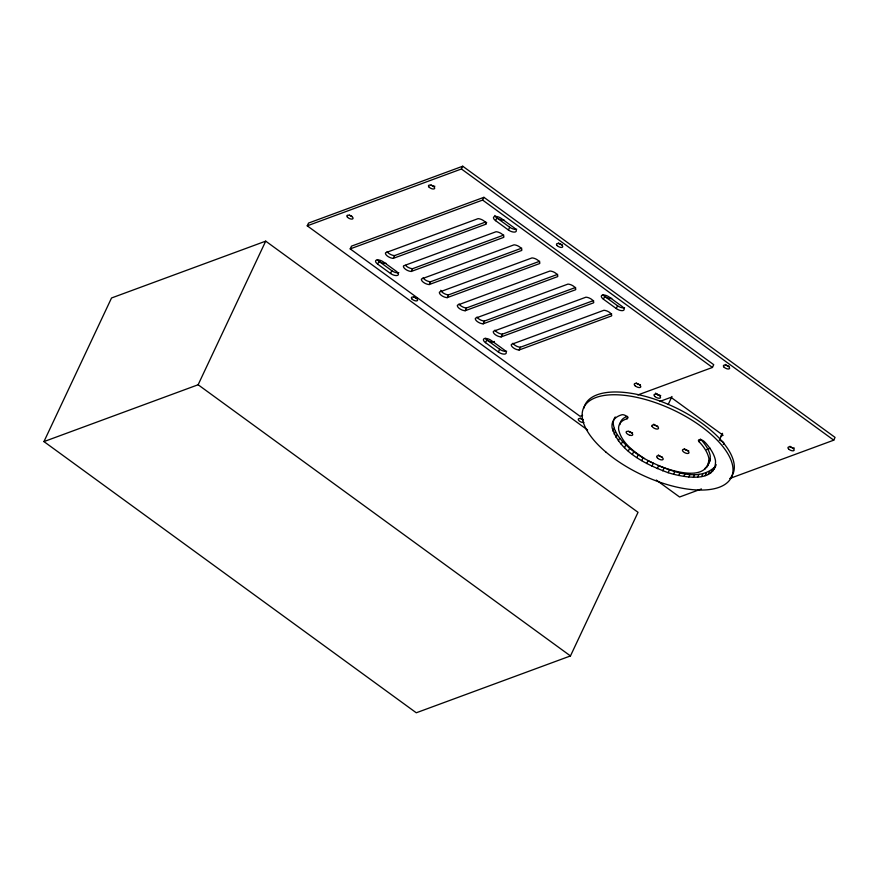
<?xml version="1.0" encoding="UTF-8"?>
<svg xmlns="http://www.w3.org/2000/svg" width="879" height="879" viewBox="0 0 879 879"><rect width="100%" height="100%" fill="white"/><g stroke="black" fill="none" stroke-linecap="round" stroke-linejoin="round"><path stroke-width="1.32" d="M658.129 465.551C671.292 470.792 707.793 482.802 708.946 458.849A55.795 24.634 25.2 0 0 700.53 443.269L699.135 441.807A3.571 1.571 25.2 0 1 699.673 439.61A3.571 1.571 25.2 0 1 704.299 441.566L706.035 443.379A62.936 27.787 25.2 0 1 715.528 460.948C716.132 484.252 681.654 476.923 668.139 472.693C646.021 464.464 619.794 452.059 612.136 427.864A49.323 21.777 25.2 0 1 621.86 414.778A3.571 1.582 25.2 0 1 626.496 416.196A3.571 1.582 25.2 0 1 627.035 418.789A42.181 18.624 25.2 0 0 618.717 429.963C621.827 443.06 633.869 451.619 644.538 458.563M43.95 441.599L111.534 297.981L265.711 241.143L638.033 512.314L570.46 655.932L416.283 712.781L43.95 441.599L198.127 384.76L265.711 241.143M587.601 430.018L307.243 225.826L308.54 223.068L462.717 166.219L835.05 437.401L833.753 440.17L729.68 478.528M582.601 415.327L580.03 416.272L350.205 248.889L351.512 246.131L483.922 197.314L713.737 364.697L712.44 367.455L637.879 394.946M377.673 264.118A5.439 2.406 25.2 0 1 376.465 260.052A5.439 2.406 25.2 0 1 383.475 261.975L396.319 271.325A5.439 2.406 25.2 0 1 397.517 275.391A5.439 2.406 25.2 0 1 390.507 273.468L377.673 264.118L378.97 261.349L391.814 270.71A5.439 2.406 25.2 0 0 398.824 272.622M393.276 258.36L485.779 224.255A5.527 2.439 25.2 0 0 483.736 220.783A5.527 2.439 25.2 0 0 478.077 218.651L385.562 252.756A5.527 2.439 25.2 0 0 387.606 256.228A5.527 2.439 25.2 0 0 393.276 258.36L394.572 255.602L485.79 221.969M390.507 273.468L391.814 270.71M411.24 271.457L503.755 237.352A5.527 2.439 25.2 0 0 501.711 233.88A5.527 2.439 25.2 0 0 496.053 231.737L403.538 265.843A5.527 2.439 25.2 0 0 405.582 269.315A5.527 2.439 25.2 0 0 411.24 271.457L412.548 268.699L503.766 235.067M307.243 225.826L461.42 168.988L462.717 166.219M429.216 284.543L521.73 250.438A5.527 2.439 25.2 0 0 519.687 246.966A5.527 2.439 25.2 0 0 514.017 244.834L421.513 278.94A5.527 2.439 25.2 0 0 423.557 282.412A5.527 2.439 25.2 0 0 429.216 284.543L430.523 281.785L521.741 248.153M350.205 248.889L482.615 200.071L483.922 197.314M447.191 297.64L539.695 263.535A5.527 2.439 25.2 0 0 537.662 260.063A5.527 2.439 25.2 0 0 531.993 257.921L439.489 292.026A5.527 2.439 25.2 0 0 441.533 295.498A5.527 2.439 25.2 0 0 447.191 297.64L448.499 294.883L539.717 261.25M485.779 224.255L486.647 222.42M495.569 220.651A5.439 2.406 25.2 0 1 494.361 216.586A5.439 2.406 25.2 0 1 501.371 218.508L514.215 227.859A5.439 2.406 25.2 0 1 515.424 231.924A5.439 2.406 25.2 0 1 508.414 230.001L495.569 220.651L496.866 217.882L509.71 227.243A5.439 2.406 25.2 0 0 516.72 229.155M465.167 310.726L557.671 276.621A5.527 2.439 25.2 0 0 555.638 273.149A5.527 2.439 25.2 0 0 549.968 271.018L457.465 305.123A5.527 2.439 25.2 0 0 459.508 308.595A5.527 2.439 25.2 0 0 465.167 310.726L466.463 307.969L557.693 274.336M508.414 230.001L509.71 227.243M483.142 323.824L575.646 289.718A5.527 2.439 25.2 0 0 573.613 286.246A5.527 2.439 25.2 0 0 567.944 284.104L475.44 318.209A5.527 2.439 25.2 0 0 477.473 321.681A5.527 2.439 25.2 0 0 483.142 323.824L484.439 321.055L575.668 287.433M485.516 342.667A5.439 2.406 25.2 0 1 484.318 338.602A5.439 2.406 25.2 0 1 491.328 340.525L504.161 349.875A5.439 2.406 25.2 0 1 505.37 353.94A5.439 2.406 25.2 0 1 498.36 352.018L485.516 342.667L486.823 339.898L499.657 349.249A5.439 2.406 25.2 0 0 506.667 351.171M501.118 336.91L593.622 302.805A5.527 2.439 25.2 0 0 591.589 299.332A5.527 2.439 25.2 0 0 585.919 297.201L493.416 331.306A5.527 2.439 25.2 0 0 495.448 334.778A5.527 2.439 25.2 0 0 501.118 336.91L502.414 334.152L593.644 300.519M498.36 352.018L499.657 349.249M519.093 350.007L611.597 315.902A5.527 2.439 25.2 0 0 609.565 312.43A5.527 2.439 25.2 0 0 603.895 310.287L511.391 344.392A5.527 2.439 25.2 0 0 513.424 347.864A5.527 2.439 25.2 0 0 519.093 350.007L520.39 347.238L611.608 313.616M603.423 299.201A5.439 2.406 25.2 0 1 602.214 295.135A5.439 2.406 25.2 0 1 609.224 297.058L622.057 306.408A5.439 2.406 25.2 0 1 623.266 310.474A5.439 2.406 25.2 0 1 616.256 308.551L603.423 299.201L604.719 296.432L617.552 305.782A5.439 2.406 25.2 0 0 624.573 307.705M616.256 308.551L617.552 305.782M612.971 431.095L614.278 428.326L613.443 425.095A49.323 21.777 25.2 0 1 615.234 416.965M614.168 434.105L615.465 431.336L614.278 428.326M616.003 437.412L617.3 434.655L615.465 431.336M627.035 418.789L627.903 416.943M618.366 440.797L619.662 438.039L617.3 434.655M621.222 444.225L622.519 441.456L619.662 438.039M624.54 447.642L625.848 444.884L622.519 441.456M628.298 451.037L629.606 448.279L625.848 444.884M632.44 454.355L633.748 451.597L629.606 448.279M636.934 457.563L638.231 454.806L633.748 451.597M641.714 460.629L643.021 457.871L638.231 454.806M668.172 404.527L671.963 396.473M646.746 463.519L648.043 460.761C667.139 469.43 697.97 484.263 715.627 466.123M651.954 466.2L653.262 463.431M657.305 468.639L658.602 465.87M662.711 470.814L664.019 468.046M668.139 472.693L669.446 469.935M673.523 474.264L674.819 471.507M678.797 475.517L680.093 472.759M699.135 441.807L700.431 439.039L701.827 440.511A55.795 24.634 25.2 0 1 710.254 456.08L710.045 460.904L707.881 464.881M683.906 476.418L685.202 473.66M688.795 476.978L690.092 474.22M693.41 477.176L694.707 474.418M697.706 477.022L699.003 474.253M704.782 469.254L705.65 467.419M701.629 476.495L702.925 473.737M709.056 461.607L710.353 458.849L707.903 465.771M719.297 440.225L722.549 433.314M706.573 467.639L707.441 465.793M705.134 475.627L706.43 472.869M708.188 474.418L709.485 471.66M710.759 472.88L712.056 470.122M712.814 471.023L714.111 468.265M714.33 468.881L716.165 464.628M659.799 401.45L670.974 397.33L723.109 435.292L720.615 436.204M706.551 449.674L710.32 448.29M701.42 488.955L679.577 497.009L656.305 480.055M653.471 463.42L643.021 457.871M461.42 168.988L833.753 440.17M482.615 200.071L712.44 367.455M198.127 384.76L570.46 655.932M494.437 341.448A5.439 2.406 25.2 0 1 489.922 341.502A5.439 2.406 25.2 0 1 485.153 338.261M611.729 298.355A5.439 2.406 25.2 0 1 603.049 294.795M520.39 347.238A5.527 2.439 25.2 0 1 512.907 343.239M466.463 307.969A5.527 2.439 25.2 0 1 458.981 303.958M448.499 294.883A5.527 2.439 25.2 0 1 440.742 290.279M494.932 330.141A5.527 2.439 25.2 0 0 502.414 334.152A5.527 2.439 25.2 0 0 502.294 334.624M484.439 321.055A5.527 2.439 25.2 0 1 476.956 317.055M387.09 251.603A5.527 2.439 25.2 0 0 394.572 255.602A5.527 2.439 25.2 0 0 394.451 256.075M405.505 265.315A5.527 2.439 25.2 0 0 412.548 268.699A5.527 2.439 25.2 0 0 412.427 269.161M423.03 277.786A5.527 2.439 25.2 0 0 430.523 281.785A5.527 2.439 25.2 0 0 430.468 282.796M503.887 219.805A5.439 2.406 25.2 0 1 498.668 218.948A5.439 2.406 25.2 0 1 494.811 215.454M385.98 263.271A5.439 2.406 25.2 0 1 377.311 259.712M640.439 384.793A3.571 1.582 25.2 0 1 636.297 382.914M619.915 424.634A42.181 18.624 25.2 0 1 627.342 416.338M583.832 408.285A81.648 36.05 25.2 0 1 673.83 406.845A81.648 36.05 25.2 0 1 731.086 477.165M688.718 450.729A3.571 1.582 25.2 0 1 684.301 448.631M662.305 457.069A3.571 1.582 25.2 0 1 659.162 455.663M658.854 455.41A3.571 1.582 25.2 0 1 658.36 454.882M632.55 432.721A3.571 1.582 25.2 0 1 631.408 432.545L631.001 432.435A3.571 1.582 25.2 0 1 628.672 431.226M657.8 426.249A3.571 1.582 25.2 0 1 654.635 424.92M654.306 424.678A3.571 1.582 25.2 0 1 653.767 424.15M659.008 394.935A2.857 1.264 25.2 0 1 657.646 394.374M657.031 393.99A2.857 1.264 25.2 0 1 656.525 393.561M794.363 448.081A3.406 1.505 25.2 0 1 792.891 447.894M792.067 447.62A3.406 1.505 25.2 0 1 789.935 446.268M583.964 422.392A3.406 1.505 25.2 0 1 579.58 421.195A3.406 1.505 25.2 0 1 578.832 418.657A3.406 1.505 25.2 0 1 583.206 419.854M729.12 366.224A3.406 1.505 25.2 0 1 725.384 364.433M434.874 186.249A3.406 1.505 25.2 0 1 431.051 184.942M417.107 298.157A3.406 1.505 25.2 0 1 413.976 296.871M351.776 216.157A3.406 1.505 25.2 0 1 349.424 215.036M562.208 244.659A3.406 1.505 25.2 0 1 558.484 242.868M583.227 419.558A3.406 1.505 25.2 0 1 580.283 417.932M660.722 395.495A3.571 1.582 25.2 0 1 655.591 393.089M720.319 440.555A3.571 1.582 25.2 0 1 723.571 442.609A3.571 1.582 25.2 0 1 723.263 444.378M630.111 435.314L629.705 435.193A3.571 1.582 25.2 0 1 626.134 432.336A3.571 1.582 25.2 0 1 629.155 431.589L629.573 431.743A3.571 1.582 25.2 0 1 632.715 434.446A3.571 1.582 25.2 0 1 630.111 435.314M685.576 449.652L685.159 449.532A3.571 1.582 25.2 0 0 683.082 451.487A3.571 1.582 25.2 0 0 688.696 453.223A3.571 1.582 25.2 0 0 685.576 449.652M651.987 426.15L651.932 425.919A3.571 1.582 25.2 0 1 654.943 425.172A3.571 1.582 25.2 0 1 658.514 428.029L658.514 428.238A3.571 1.582 25.2 0 1 655.492 428.776A3.571 1.582 25.2 0 1 651.987 426.15M635.088 385.76A3.571 1.582 25.2 0 0 640.659 387.134A3.571 1.582 25.2 0 0 636.781 383.552A3.571 1.582 25.2 0 0 635.088 385.76M605.884 452.048A81.648 36.05 25.2 0 0 731.02 478A81.648 36.05 25.2 0 0 635.803 397.154A81.648 36.05 25.2 0 0 605.884 452.048M657.657 458.256A3.571 1.582 25.2 0 0 663.129 459.387A3.571 1.582 25.2 0 0 658.964 455.849A3.571 1.582 25.2 0 0 657.657 458.256M557.176 245.626A3.406 1.505 25.2 0 0 562.549 247.098A3.406 1.505 25.2 0 0 559.066 243.67A3.406 1.505 25.2 0 0 557.176 245.626M724.087 367.191A3.406 1.505 25.2 0 0 729.449 368.664A3.406 1.505 25.2 0 0 725.966 365.235A3.406 1.505 25.2 0 0 724.087 367.191M412.075 299.124A3.406 1.505 25.2 0 0 417.437 300.596A3.406 1.505 25.2 0 0 413.954 297.168A3.406 1.505 25.2 0 0 412.075 299.124M429.15 187.194A3.406 1.505 25.2 0 0 434.512 188.666A3.406 1.505 25.2 0 0 431.029 185.238A3.406 1.505 25.2 0 0 429.15 187.194M347.524 217.289A3.406 1.505 25.2 0 0 352.886 218.761A3.406 1.505 25.2 0 0 349.402 215.333A3.406 1.505 25.2 0 0 347.524 217.289M788.639 449.026A3.406 1.505 25.2 0 0 794.001 450.498A3.406 1.505 25.2 0 0 790.518 447.07A3.406 1.505 25.2 0 0 788.639 449.026M654.767 396.396A3.571 1.582 25.2 0 0 660.382 397.879A3.571 1.582 25.2 0 0 656.624 394.286A3.571 1.582 25.2 0 0 654.767 396.396"/></g></svg>
